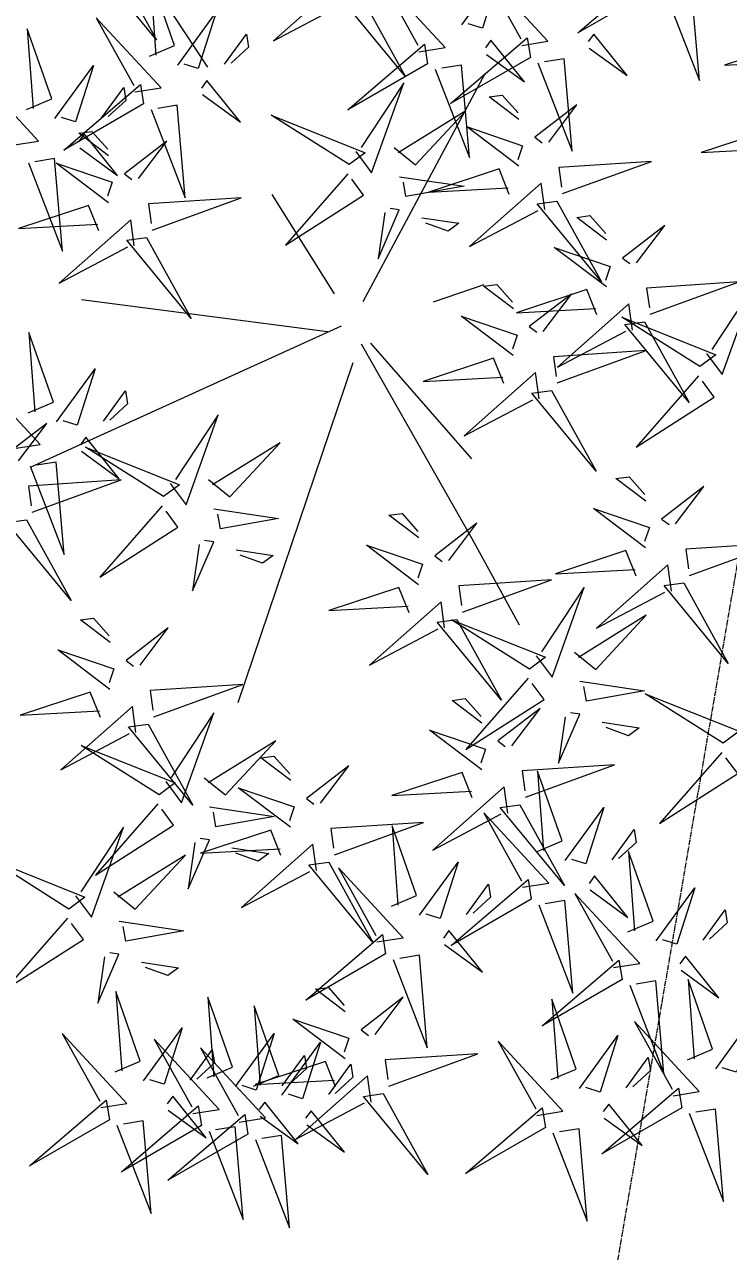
# Model space of a CAD drawing. Header units: millimetres. Extents: x 19543921 to 20171754, y -3528062 to -3222959.
# Drawn here: x 19580648 to 19581280, y -3299209 to -3298107 of the extents above; entities that cross this region are included whole.
import ezdxf

# ---------------------------------------------------------------- set-up
doc = ezdxf.new("R2010")
doc.units = ezdxf.units.MM
doc.header["$MEASUREMENT"] = 0
doc.header["$PDMODE"] = 35
doc.linetypes.add('CENTER2', pattern=[28.575, 19.05, -3.175, 3.175, -3.175])
doc.layers.get('Defpoints').update_dxf_attribs({"color": 169})
for name, color, linetype, lineweight in [('CENTER LINE', 40, 'CENTER2', 15), ('Dimension', 4, 'Continuous', 9), ('PLANTS', 3, 'Continuous', 13)]:
    doc.layers.add(name, color=color, linetype=linetype, lineweight=lineweight)
doc.styles.add('ordinary', font='arial.ttf')
doc.dimstyles.new('Copy of outer dimension', dxfattribs={"dimtxt": 65, "dimasz": 35, "dimexe": 30, "dimexo": 150, "dimgap": 50, "dimtad": 1, "dimdec": 0, "dimrnd": 5, "dimzin": 12, "dimdsep": 46, "dimtxsty": 'ordinary', "dimblk1": 'OBLIQUE', "dimblk2": 'OBLIQUE', "dimsah": 1, "dimcen": 0.09, "dimclrd": 256, "dimclre": 256, "dimclrt": 256, "dimadec": 0, "dimazin": 3, "dimtfac": 1, "dimtdec": 0, "dimtix": 1, "dimtmove": 1, "dimatfit": 2, "dimldrblk": 'leaderarrow', "dimfxl": 30, "dimfxlon": 1, "dimtolj": 1, "dimtzin": 12, "dimlwd": -1, "dimarcsym": 0})

# ---------------------------------------------------------------- blocks, each defined once
blk = doc.blocks.new('_OBLIQUE')
at = {"color": 0, "linetype": 'ByBlock'}
blk.add_line((-0.5, -0.5), (0.5, 0.5), dxfattribs=at)
blk = doc.blocks.new('*D132')
at = {"layer": 'Defpoints', "color": 0, "linetype": 'Continuous', "ltscale": 1000, "transparency": 16777216}
for p in [(19581156.8, -3288962.8), (19581412.1, -3289006.6), (19579649.4, -3299272.9)]:
    blk.add_point(p, dxfattribs=at)
at = {"layer": 'Dimension', "ltscale": 1000, "transparency": 16777216}
blk.add_line((19579394, -3299229.1), (19581156.8, -3288962.8), dxfattribs=at)
at = {"layer": 'Dimension', "linetype": 'Continuous', "lineweight": -2, "ltscale": 1000, "transparency": 16777216}
for p, q in [((19581186.3, -3288967.8), (19581127.2, -3288957.7)), ((19579423.6, -3299234.2), (19579364.4, -3299224))]:
    blk.add_line(p, q, dxfattribs=at)
at = {"layer": 'Dimension', "linetype": 'Continuous', "ltscale": 1000, "transparency": 16777216, "xscale": 35, "yscale": 35, "zscale": 35}
for p, rotation in [((19581156.8, -3288962.8), 80.25719835706835), ((19579394, -3299229.1), 260.2571983570684)]:
    blk.add_blockref('_OBLIQUE', p, dxfattribs=dict(at, rotation=rotation))
at = {"layer": 'Dimension', "linetype": 'Continuous', "ltscale": 1000, "transparency": 16777216, "insert": (19580193.4, -3294081.8), "char_height": 65, "attachment_point": 5, "rotation": 80.2572, "style": 'ordinary'}
blk.add_mtext('\\A1;10415', dxfattribs=at)
blk = doc.blocks.new('leaderarrow')
at = {"linetype": 'Continuous'}
blk.add_line((0, 0), (-1, 0), dxfattribs=at)
at = {"linetype": 'Continuous', "const_width": 0.177}
blk.add_lwpolyline([(-0.5, 0.5), (0, 0), (-0.5, -0.5)], dxfattribs=at)
blk = doc.blocks.new('bamboo')
at = {"layer": 'PLANTS', "color": 32}
for p, q in [((43.5, 73), (278.2, 631.2)), ((-12.4, 39.5), (-247.1, 564.2)), ((-23.6, 61.9), (-370, 296.3)), ((390, 162.3), (546.4, 218.1)), ((32.3, 39.5), (390, 162.3)), ((43.5, 28.4), (300.5, 61.9)), ((-57.1, 6), (-247.1, -49.8)), ((-12.4, -16.3), (-113, -440.5)), ((77, -94.4), (121.7, -172.6)), ((-470.6, -139.1), (-761.2, -217.2))]:
    blk.add_line(p, q, dxfattribs=at)
at = {"layer": 'PLANTS'}
for points in [[(581.6, 1302), (532.2, 1449.6), (555.7, 1280.7), (581.6, 1302)], [(597.3, 1300.4), (739.2, 1374), (625.7, 1265.9), (604.4, 1291.8)], [(704.4, 1206.5), (655.1, 1354.1), (678.6, 1185.2), (704.4, 1206.5)], [(772.7, 1165.6), (723.3, 1313.2), (746.9, 1144.3), (772.7, 1165.6)], [(557.2, 1296.4), (585.7, 1261.9), (425.4, 1245.7), (548.6, 1289.3)], [(720.2, 1205), (862.1, 1278.5), (748.6, 1170.5), (727.3, 1196.4)], [(303.5, 1094), (304.2, 1253.9), (347.3, 1103.2), (314.4, 1096.3)], [(535.5, 1235), (555.3, 1193.4), (446.4, 1132.5), (542.6, 1226.4)], [(645.6, 1224.3), (724.2, 1216.7), (635.4, 1201.5), (637, 1217.2)], [(788.4, 1164.1), (930.3, 1237.6), (816.9, 1129.6), (795.5, 1155.5)], [(581.2, 1214.7), (570.7, 1104.6), (611.1, 1195.9), (588.3, 1206.1)], [(680.1, 1200.9), (708.6, 1166.4), (548.3, 1150.2), (671.5, 1193.8)], [(393.3, 1101.5), (436.5, 1167.6), (408.8, 1082), (395.6, 1090.6)], [(748.4, 1160), (776.8, 1125.5), (616.6, 1109.3), (739.8, 1152.9)], [(639.6, 1161.5), (633.5, 1098.6), (650.8, 1112.8), (646.7, 1152.8)], [(658.4, 1139.6), (678.2, 1098), (569.2, 1037.1), (665.5, 1130.9)], [(704, 1119.3), (693.5, 1009.2), (734, 1100.5), (711.2, 1110.6)], [(768.4, 1128.9), (847.1, 1121.3), (758.3, 1106.1), (759.8, 1121.8)], [(294.9, 1080.8), (141.2, 1105.5), (301.8, 1048), (294.9, 1080.8)], [(726.6, 1098.6), (746.5, 1057), (637.5, 996.2), (733.8, 1090)], [(892.5, 987.3), (858.6, 958.2), (839.1, 1118), (885.2, 995.8)], [(830.7, 1007.8), (789.5, 987.1), (726.4, 1094.8), (822.2, 1000.5)], [(772.3, 1078.4), (761.8, 968.3), (802.3, 1059.6), (779.4, 1069.7)], [(836.7, 1088), (915.3, 1080.4), (826.6, 1065.2), (828.1, 1080.9)], [(288.5, 1056.7), (332.3, 1065.9), (272.3, 916.4), (290.8, 1045.7)], [(372, 1040), (464.6, 979.6), (402.5, 1057.8), (382.9, 1042.3)], [(446.2, 1067), (499.2, 1032.5), (494.6, 1054.4), (457.2, 1069.3)], [(762.4, 1066), (756.4, 1003.1), (773.6, 1017.3), (769.5, 1057.4)], [(830.7, 1025.1), (824.7, 962.2), (841.9, 976.4), (837.8, 1016.5)], [(898.5, 963.1), (1045.1, 1015.5), (876.7, 988.5), (898.5, 963.1)], [(289.9, 848.6), (290.5, 1008.4), (333.6, 857.8), (300.8, 850.9)], [(332.8, 1008.9), (378.9, 1007.2), (382.3, 882.5), (343.8, 1011.2)], [(811.3, 961.7), (701, 970), (793.1, 931.4), (802.8, 954.4)], [(1141.3, 824.7), (1092, 972.3), (1115.5, 803.4), (1141.3, 824.7)], [(897.3, 947.3), (973.8, 807), (863.4, 918.2), (888.9, 940.1)], [(182.5, 782.8), (148.6, 753.6), (129.1, 913.5), (175.2, 791.2)], [(379.6, 856.1), (422.9, 922.2), (395.2, 836.5), (381.9, 845.1)], [(745.4, 783.8), (696, 931.4), (719.6, 762.5), (745.4, 783.8)], [(759.2, 902.3), (696.2, 907), (710.8, 890.1), (750.8, 895)], [(822.2, 897.5), (816.2, 818.8), (799.2, 907.2), (815, 906)], [(1157.1, 823.2), (1299, 896.7), (1185.5, 788.7), (1164.2, 814.6)], [(120.7, 803.3), (79.5, 782.6), (16.5, 890.3), (112.2, 796)], [(564.8, 755.5), (530.9, 726.4), (511.4, 886.2), (557.5, 764)], [(281.2, 835.4), (127.5, 860.1), (288.1, 802.6), (281.2, 835.4)], [(503, 776), (461.8, 755.3), (398.7, 863), (494.5, 768.7)], [(761.1, 782.3), (903, 855.8), (789.6, 747.8), (768.2, 773.7)], [(188.6, 758.6), (335.2, 810.9), (166.8, 784), (188.6, 758.6)], [(274.9, 811.2), (318.6, 820.4), (258.7, 670.9), (277.2, 800.3)], [(358.3, 794.5), (451, 734.2), (388.8, 812.4), (369.3, 796.8)], [(432.6, 821.6), (485.5, 787.1), (480.9, 808.9), (443.5, 823.9)], [(1117, 819.1), (1145.4, 784.6), (985.2, 768.4), (1108.4, 812)], [(1291.5, 647.4), (1242.1, 795), (1265.7, 626.1), (1291.5, 647.4)], [(570.9, 731.3), (717.4, 783.7), (549, 756.7), (570.9, 731.3)], [(721.1, 778.2), (749.5, 743.7), (589.3, 727.5), (712.5, 771.1)], [(101.4, 757.2), (-8.9, 765.5), (83.2, 726.9), (92.9, 749.9)], [(319.2, 763.5), (365.2, 761.8), (368.6, 637), (330.1, 765.8)], [(1095.3, 757.7), (1115.1, 716.2), (1006.1, 655.3), (1102.4, 749.1)], [(1205.3, 747.1), (1283.9, 739.5), (1195.2, 724.3), (1196.7, 740)], [(187.4, 742.8), (263.8, 602.4), (153.5, 713.7), (178.9, 735.5)], [(483.6, 729.9), (373.4, 738.2), (465.5, 699.6), (475.2, 722.6)], [(1140.9, 737.5), (1130.4, 627.4), (1170.9, 718.7), (1148, 728.8)], [(569.7, 715.5), (646.1, 575.2), (535.8, 686.4), (561.2, 708.3)], [(699.3, 716.8), (719.2, 675.2), (610.2, 614.4), (706.4, 708.2)], [(809.4, 706.2), (888, 698.6), (799.3, 683.4), (800.8, 699.1)], [(1307.2, 645.9), (1449.1, 719.5), (1335.7, 611.4), (1314.3, 637.3)], [(-193.7, 635.8), (-47.1, 688.2), (-215.5, 661.2), (-193.7, 635.8)], [(49.3, 697.7), (-13.7, 702.5), (0.8, 685.5), (40.8, 690.4)], [(112.3, 693), (106.3, 614.2), (89.3, 702.6), (105, 701.5)], [(745, 696.6), (734.5, 586.5), (774.9, 677.8), (752.1, 687.9)], [(868.3, 552), (818.9, 699.6), (842.4, 530.7), (868.3, 552)], [(1073.1, 552), (1023.7, 699.6), (1047.2, 530.7), (1073.1, 552)], [(1199.3, 684.2), (1193.3, 621.3), (1210.5, 635.5), (1206.4, 675.6)], [(431.6, 670.5), (368.6, 675.2), (383.1, 658.2), (423.1, 663.2)], [(494.6, 665.7), (488.6, 587), (471.6, 675.4), (487.3, 674.2)], [(803.4, 643.3), (797.4, 580.4), (814.6, 594.6), (810.5, 634.7)], [(-249.2, 564.1), (-107.3, 637.7), (-220.7, 529.6), (-242.1, 555.5)], [(-37.8, 466.8), (-37.2, 626.6), (5.9, 476), (-26.9, 469.1)], [(884, 550.5), (1025.9, 624), (912.4, 516), (891.1, 541.8)], [(1088.8, 550.5), (1230.7, 624), (1117.2, 516), (1095.9, 541.8)], [(1267.2, 641.9), (1295.6, 607.4), (1135.4, 591.1), (1258.6, 634.8)], [(-194.9, 620.1), (-118.4, 479.7), (-228.8, 591), (-203.4, 612.8)], [(-270, 570.3), (-276, 491.5), (-293, 579.9), (-277.2, 578.7)], [(742.3, 469.2), (708.4, 440), (688.9, 599.9), (735, 477.6)], [(1245.4, 580.5), (1265.3, 538.9), (1156.3, 478), (1252.6, 571.9)], [(-289.2, 560), (-260.8, 525.6), (-421, 509.3), (-297.8, 552.9)], [(680.5, 489.6), (639.3, 469), (576.2, 576.7), (672, 482.3)], [(1291.1, 560.2), (1280.6, 450.1), (1321.1, 541.4), (1298.2, 551.6)], [(52, 474.3), (95.2, 540.4), (67.5, 454.7), (54.3, 463.3)], [(843.9, 546.4), (872.4, 511.9), (712.1, 495.7), (835.3, 539.3)], [(1048.7, 546.4), (1077.2, 511.9), (916.9, 495.7), (1040.1, 539.3)], [(748.4, 444.9), (894.9, 497.3), (726.5, 470.3), (748.4, 444.9)], [(-200.9, 488), (-122.3, 480.4), (-211, 465.2), (-209.5, 480.9)], [(-46.5, 453.6), (-200.1, 478.3), (-39.6, 420.8), (-46.5, 453.6)], [(822.2, 485), (842, 443.4), (733.1, 382.6), (829.3, 476.4)], [(1027, 485), (1046.8, 443.4), (937.9, 382.6), (1034.1, 476.4)], [(867.9, 464.7), (857.4, 354.7), (897.8, 446), (875, 456.1)], [(932.3, 474.4), (1010.9, 466.8), (922.2, 451.6), (923.7, 467.3)], [(1072.7, 464.7), (1062.1, 354.7), (1102.6, 446), (1079.8, 456.1)], [(1137.1, 474.4), (1215.7, 466.8), (1126.9, 451.6), (1128.4, 467.3)], [(-52.8, 429.4), (-9, 438.6), (-69, 289.1), (-50.5, 418.5)], [(104.9, 439.8), (157.9, 405.3), (153.3, 427.1), (115.9, 442.1)], [(455.6, 305.5), (421.7, 276.4), (402.2, 436.3), (448.3, 314)], [(661.1, 443.6), (550.9, 451.8), (643, 413.2), (652.6, 436.3)], [(617.5, 275.9), (618.2, 435.7), (661.3, 285.1), (628.5, 278.2)], [(-206.9, 425.1), (-212.9, 362.2), (-195.7, 376.4), (-199.8, 416.5)], [(30.7, 412.7), (123.3, 352.4), (61.2, 430.6), (41.6, 415)], [(747.2, 429.2), (823.6, 288.8), (713.3, 400), (738.7, 421.9)], [(393.8, 326), (352.6, 305.3), (289.5, 413), (385.3, 318.7)], [(926.3, 411.5), (920.3, 348.6), (937.5, 362.8), (933.4, 402.9)], [(1131.1, 411.5), (1125, 348.6), (1142.3, 362.8), (1138.2, 402.9)], [(-8.5, 381.7), (37.5, 380), (40.9, 255.2), (2.4, 384)], [(609.1, 384.1), (546.1, 388.8), (560.6, 371.9), (600.6, 376.8)], [(672.1, 379.4), (666.1, 300.6), (649, 389), (664.8, 387.8)], [(461.7, 281.3), (608.2, 333.7), (439.8, 306.7), (461.7, 281.3)], [(707.3, 283.4), (750.5, 349.5), (722.8, 263.8), (709.6, 272.4)], [(945.2, 153.2), (945.8, 313), (988.9, 162.4), (956.1, 155.5)], [(-363.6, 169.2), (-397.5, 140), (-417, 299.9), (-370.9, 177.6)], [(-425.4, 189.6), (-466.6, 169), (-529.7, 276.7), (-433.9, 182.4)], [(374.4, 279.9), (264.1, 288.2), (356.3, 249.6), (365.9, 272.6)], [(608.9, 262.7), (455.2, 287.4), (615.8, 229.9), (608.9, 262.7)], [(-590.5, 182.3), (-448.6, 255.9), (-562, 147.8), (-583.4, 173.7)], [(460.4, 265.6), (536.9, 125.2), (426.5, 236.4), (452, 258.3)], [(760.2, 248.9), (813.2, 214.4), (808.6, 236.2), (771.2, 251.2)], [(602.5, 238.5), (646.3, 247.7), (586.3, 98.2), (604.8, 227.6)], [(686, 221.8), (778.6, 161.5), (716.5, 239.7), (696.9, 224.1)], [(322.4, 220.5), (259.3, 225.2), (273.9, 208.3), (313.9, 213.2)], [(385.4, 215.7), (379.4, 137), (362.3, 225.4), (378.1, 224.2)], [(-357.5, 145), (-210.9, 197.3), (-379.3, 170.3), (-357.5, 145)], [(646.8, 190.8), (692.9, 189.1), (696.3, 64.3), (657.8, 193.1)], [(-630.5, 178.2), (-602.1, 143.7), (-762.3, 127.5), (-639.2, 171.1)], [(-444.7, 143.6), (-555, 151.8), (-462.9, 113.3), (-453.2, 136.3)], [(936.5, 139.9), (782.9, 164.7), (943.4, 107.2), (936.5, 139.9)], [(-510.6, -20.7), (-560, 126.9), (-536.5, -42), (-510.6, -20.7)], [(701.3, 5.5), (667.4, -23.6), (647.9, 136.3), (694, 14)], [(-542.2, 106.2), (-463.6, 98.6), (-552.3, 83.4), (-550.8, 99.1)], [(639.5, 26), (598.3, 5.3), (535.3, 113), (631, 18.7)], [(-606.6, 96.6), (-617.1, -13.5), (-576.7, 77.8), (-599.5, 88)], [(-496.8, 84.1), (-559.8, 88.8), (-545.3, 71.9), (-505.3, 76.8)], [(-548.2, 43.3), (-554.2, -19.6), (-537, -5.4), (-541.1, 34.7)], [(-494.9, -22.2), (-353, 51.3), (-466.5, -56.7), (-487.8, -30.9)], [(319, -89.9), (285.1, -119.1), (265.6, 40.8), (311.8, -81.4)], [(707.4, -18.7), (854, 33.7), (685.6, 6.7), (707.4, -18.7)], [(257.2, -69.4), (216.1, -90.1), (153, 17.6), (248.8, -76.7)], [(-174.3, -160.5), (-173.7, -0.6), (-130.6, -151.3), (-163.4, -158.2)], [(620.2, -20.1), (509.9, -11.8), (602, -50.4), (611.7, -27.3)], [(-535, -26.3), (-506.5, -60.8), (-666.8, -77), (-543.6, -33.4)], [(706.2, -34.4), (782.6, -174.8), (672.3, -63.6), (697.7, -41.7)], [(325.1, -114.1), (471.7, -61.8), (303.3, -88.7), (325.1, -114.1)], [(568.1, -79.5), (505.1, -74.8), (519.6, -91.7), (559.6, -86.8)], [(631.1, -84.2), (625.1, -163), (608.1, -74.6), (623.8, -75.8)], [(-556.7, -87.7), (-536.9, -129.3), (-645.8, -190.1), (-549.6, -96.3)], [(-446.7, -98.3), (-368, -105.9), (-456.8, -121.2), (-455.3, -105.4)], [(-84.5, -153), (-41.3, -86.9), (-69, -172.5), (-82.2, -163.9)], [(-712.5, -168.7), (-565.9, -116.3), (-734.3, -143.3), (-712.5, -168.7)], [(-511, -108), (-521.6, -218), (-481.1, -126.7), (-503.9, -116.6)], [(237.9, -115.5), (127.6, -107.2), (219.7, -145.8), (229.4, -122.8)], [(323.9, -129.9), (400.4, -270.3), (290, -159), (315.4, -137.2)], [(494.6, -296.8), (495.3, -137), (538.4, -287.6), (505.6, -294.5)], [(-452.7, -161.2), (-458.7, -224.1), (-441.4, -209.9), (-445.5, -169.8)], [(360, -280.8), (326.1, -310), (306.6, -150.1), (352.7, -272.3)], [(-31.6, -187.5), (21.3, -222), (16.7, -200.1), (-20.7, -185.2)], [(185.8, -175), (122.8, -170.2), (137.4, -187.2), (177.4, -182.3)], [(298.2, -260.3), (257, -281), (193.9, -173.3), (289.7, -267.6)], [(248.8, -179.7), (242.8, -258.4), (225.8, -170), (241.6, -171.2)], [(-189.3, -197.8), (-145.6, -188.6), (-205.5, -338.1), (-187, -208.8)], [(-105.9, -214.5), (-13.2, -274.9), (-75.4, -196.7), (-94.9, -212.2)], [(114.3, -335.4), (80.4, -364.5), (60.9, -204.6), (107, -326.9)], [(-363.6, -376.3), (-397.5, -405.4), (-417, -245.5), (-370.9, -367.8)], [(-196.6, -388.9), (-246, -241.3), (-222.5, -410.2), (-196.6, -388.9)], [(-145, -245.6), (-99, -247.3), (-95.6, -372), (-134.1, -243.3)], [(52.5, -314.9), (11.3, -335.6), (-51.8, -227.9), (44, -322.2)], [(366.1, -305), (512.7, -252.7), (344.3, -279.6), (366.1, -305)], [(486, -310), (332.3, -285.3), (492.9, -342.8), (486, -310)], [(120.3, -359.6), (266.9, -307.2), (98.5, -334.2), (120.3, -359.6)], [(278.8, -306.4), (168.6, -298.1), (260.7, -336.7), (270.4, -313.7)], [(-180.9, -390.4), (-39, -316.9), (-152.5, -424.9), (-173.8, -399)], [(479.7, -334.2), (523.4, -325), (463.5, -474.5), (482, -345.1)], [(-357.5, -400.5), (-210.9, -348.1), (-379.3, -375.1), (-357.5, -400.5)], [(-73.8, -511.6), (-123.1, -364), (-99.6, -532.9), (-73.8, -511.6)], [(33.1, -361), (-77.2, -352.7), (14.9, -391.3), (24.6, -368.2)], [(226.8, -365.9), (163.8, -361.1), (178.3, -378.1), (218.3, -373.2)], [(119.1, -375.3), (195.6, -515.7), (85.2, -404.5), (110.7, -382.6)], [(-221, -394.5), (-192.5, -429), (-352.8, -445.2), (-229.6, -401.6)], [(-19, -420.4), (-82, -415.7), (-67.4, -432.6), (-27.4, -427.7)], [(44, -425.1), (38, -503.9), (21, -415.5), (36.8, -416.7)], [(-58, -513.1), (83.9, -439.6), (-29.6, -547.6), (-50.9, -521.7)], [(-132.6, -466.5), (-54, -474.1), (-142.8, -489.3), (-141.3, -473.6)], [(-9.8, -589.2), (68.8, -596.8), (-19.9, -612), (-18.4, -596.3)], [(352.8, -669.4), (311.6, -690.1), (248.5, -582.4), (344.3, -676.7)], [(284.5, -805.8), (243.4, -826.4), (180.3, -718.7), (276.1, -813.1)]]:
    blk.add_lwpolyline(points, dxfattribs=at)
at = {"layer": 'PLANTS', "color": 78}
for points in [[(-311, 498.7), (-291.1, 457.1), (-400.1, 396.2), (-303.9, 490)], [(-265.3, 478.4), (-275.8, 368.3), (-235.4, 459.6), (-258.2, 469.8)], [(-358.7, 129.2), (-282.3, -11.2), (-392.6, 100.1), (-367.2, 121.9)], [(-652.3, 116.9), (-632.5, 75.3), (-741.4, 14.4), (-645.2, 108.2)], [(-433.8, 79.4), (-439.8, 0.6), (-456.8, 89), (-441.1, 87.9)], [(-183, -173.7), (-336.7, -149), (-176.1, -206.5), (-183, -173.7)], [(364.9, -320.8), (441.3, -461.2), (331, -349.9), (356.4, -328.1)], [(289.8, -370.6), (283.8, -449.3), (266.8, -360.9), (282.5, -362.1)], [(-197, -476.1), (-207.5, -586.2), (-167.1, -494.9), (-189.9, -484.8)], [(-98.1, -517.2), (-69.7, -551.7), (-229.9, -567.9), (-106.7, -524.3)], [(8.2, -743.4), (-41.2, -595.8), (-17.7, -764.7), (8.2, -743.4)], [(23.9, -744.9), (165.8, -671.4), (52.3, -779.4), (31, -753.6)]]:
    blk.add_lwpolyline(points, dxfattribs=at)

msp = doc.modelspace()

# ---------------------------------------------------------------- linework, layer by layer
at = {"layer": 'CENTER LINE', "ltscale": 0.25}
msp.add_lwpolyline([(19581119.3, -3299575.8), (19582894.7, -3289236), (19583813.7, -3282569.4), (19586424.4, -3271143.5), (19587469.6, -3265449.7), (19587754.2, -3264199.6), (19589604.4, -3261343.7)], dxfattribs=at)

# ---------------------------------------------------------------- block references
at = {"layer": 'PLANTS', "linetype": 'Continuous', "extrusion": (0, 0, -1), "xscale": 0.5321458531331732, "yscale": 0.5321458531331732, "zscale": 0.5321458531331732, "rotation": 221.4765052932993}
msp.add_blockref('bamboo', (-19580951.5, -3298366.3), dxfattribs=at)

# ---------------------------------------------------------------- dimensions: what is measured, and where the dimension line sits
at = {"layer": 'Dimension', "color": 0, "linetype": 'Continuous', "ltscale": 1000}
dim = msp.add_aligned_dim(p1=(19579649.4, -3299272.9), p2=(19581412.1, -3289006.6), distance=259.1, dimstyle='Copy of outer dimension', dxfattribs=at)
dim.commit()
dim.dimension.update_dxf_attribs({"geometry": '*D132', "text_midpoint": (19580193.4, -3294081.8)})

doc.saveas('drawing.dxf')
